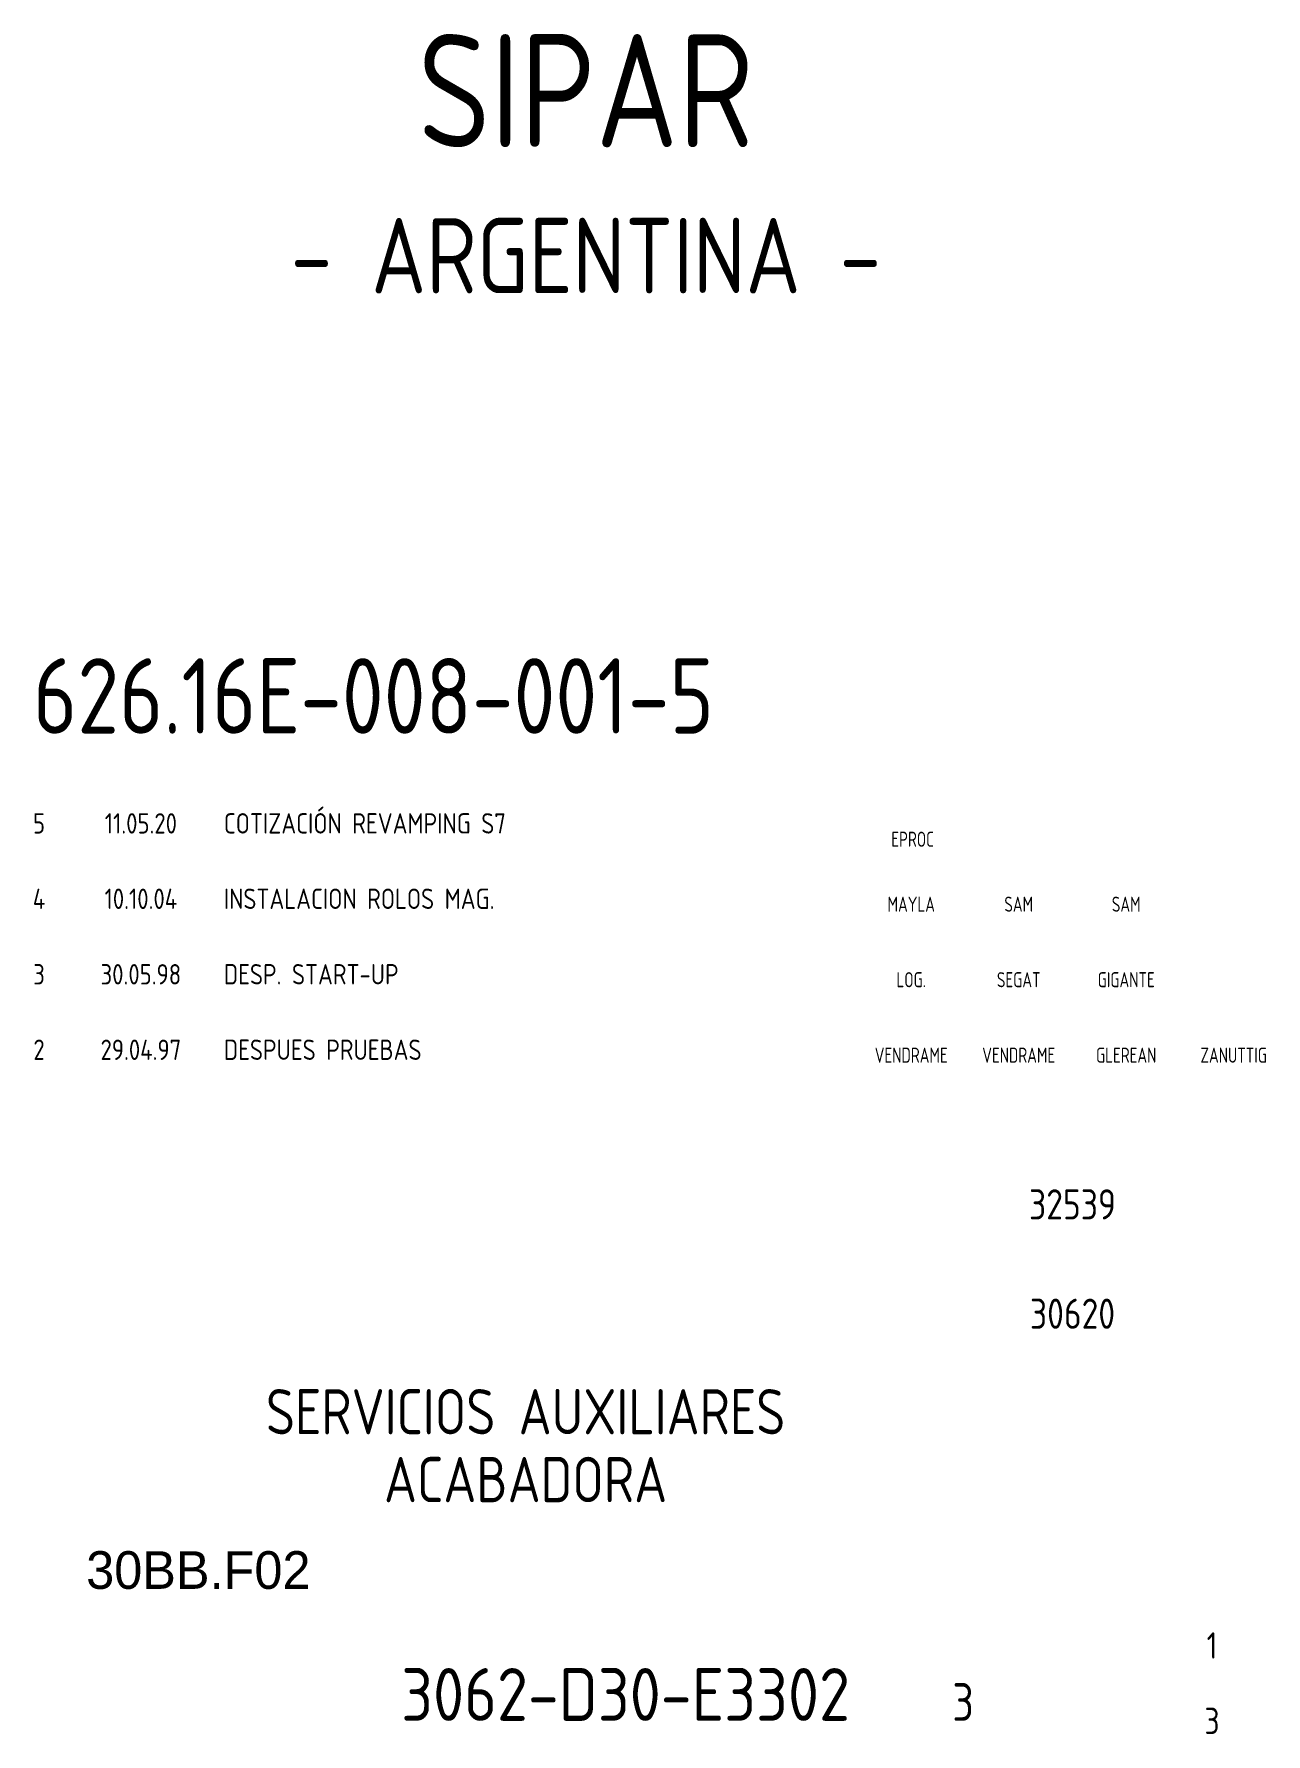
# Model space of a CAD drawing. Extents: x 13 to 412, y 12 to 272.
# Drawn here: x 248.8 to 412.1, y 14.3 to 239.7 of the extents above; entities that cross this region are included whole.
import ezdxf
from ezdxf.enums import TextEntityAlignment as Align

# ---------------------------------------------------------------- set-up
doc = ezdxf.new("R2010")
doc.units = 0
doc.header["$LTSCALE"] = 5
doc.header["$MEASUREMENT"] = 0
doc.layers.get('0').update_dxf_attribs({"linetype": 'CONTINUOUS'})
doc.styles.add('DIN', font='DIN.shx', dxfattribs={"width": 0.85})
doc.styles.add('UNIV', font='UNIV.SHX', dxfattribs={"height": 5})

msp = doc.modelspace()

# ---------------------------------------------------------------- texts
at = {"color": 15, "style": 'DIN', "width": 0.85}
msp.add_text('SIPAR', height=15, dxfattribs=at).set_placement((322, 224.7), align=Align.CENTER)
at = {"color": 2, "style": 'DIN', "width": 0.85}
for s, height, p in [('- ARGENTINA -', 10, (322, 205.31)), ('SERVICIOS AUXILIARES', 6, (314, 54)), ('ACABADORA', 6, (314, 45))]:
    msp.add_text(s, height=height, dxfattribs=at).set_placement(p, align=Align.CENTER)
at = {"color": 3, "style": 'DIN'}
for s, height, width, p in [('5', 2.7, 0.85, (249.5, 135.02)), ('11.05.20', 2.7, 0.85, (263, 135.02)), ('EPROC', 2, 0.75, (365.3, 132.92)), ('4', 2.7, 0.85, (249.5, 125.02)), ('10.10.04', 2.7, 0.85, (263, 125.02)), ('MAYLA', 2, 0.75, (365.12, 124.3)), ('SAM', 2, 0.75, (379.37, 124.3)), ('SAM', 2, 0.75, (393.62, 124.3)), ('3', 2.7, 0.85, (249.5, 115.01)), ('30.05.98', 2.7, 0.85, (263, 115.01)), ('LOG.', 2, 0.75, (365.12, 114.29)), ('SEGAT', 2, 0.75, (379.37, 114.29)), ('GIGANTE', 2, 0.75, (393.62, 114.29)), ('2', 2.7, 0.85, (249.5, 105)), ('29.04.97', 2.7, 0.85, (263, 105)), ('VENDRAME', 2, 0.75, (365.12, 104.28)), ('VENDRAME', 2, 0.75, (379.37, 104.28)), ('GLEREAN', 2, 0.75, (393.62, 104.28)), ('ZANUTTIG', 2, 0.75, (407.87, 104.28)), ('32539', 4, 0.85, (386.5, 84.5)), ('30620', 4, 0.85, (386.5, 70)), ('3', 3.5, 0.85, (405, 16))]:
    msp.add_text(s, height=height, dxfattribs=dict(at, width=width)).set_placement(p, align=Align.MIDDLE)
at = {"color": 3, "style": 'DIN', "width": 0.85}
for s, p in [('COTIZACIÓN REVAMPING S7', (274, 135.02)), ('INSTALACION ROLOS MAG.', (274, 125.02)), ('DESP. START-UP', (274, 115.01)), ('DESPUES PRUEBAS', (274, 105))]:
    msp.add_text(s, height=2.7, dxfattribs=at).set_placement(p, align=Align.MIDDLE_LEFT)
at = {"color": 3, "style": 'UNIV'}
msp.add_text('30BB.F02', height=5, dxfattribs=at).set_placement((255.75, 33.5))
at = {"color": 2, "style": 'DIN', "width": 0.85}
msp.add_text('1', height=3.5, dxfattribs=at).set_placement((405, 26), align=Align.MIDDLE)
at = {"color": 2, "style": 'DIN', "width": 0.9}
msp.add_text('3062-D30-E3302', height=7, dxfattribs=at).set_placement((357, 16), align=Align.RIGHT)
at = {"color": 3, "style": 'DIN', "width": 0.85}
msp.add_text('3', height=5, dxfattribs=at).set_placement((372, 16), align=Align.CENTER)
at = {"color": 2, "insert": (248.7, 156.92), "char_height": 10, "width": 111.0411, "attachment_point": 1, "style": 'DIN'}
msp.add_mtext('626.16E-008-001-5', dxfattribs=at)

doc.saveas('drawing.dxf')
